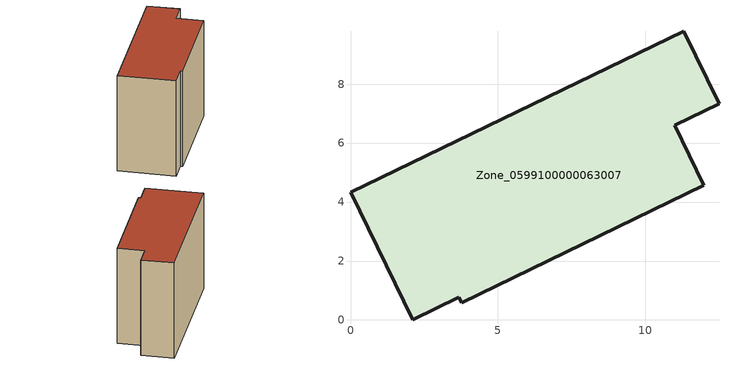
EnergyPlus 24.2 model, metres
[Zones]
Zone_0599100000063007
 floor ground (C_G): 11.3,9.8 12.5,7.33 11,6.6 11.98,4.57 3.77,0.59 3.68,0.77 2.11,0 0,4.33 z0
 wall outside (C_F): 12.5,7.33 11.3,9.8 0,4.33 2.11,0 3.68,0.77 3.77,0.59 11.98,4.57 11,6.6 12.5,7.33 z0:8.55
 roof outside (C_R): 11.3,9.8 0,4.33 2.11,0 3.68,0.77 3.77,0.59 11.98,4.57 11,6.6 12.5,7.33 z8.55
[BUILDING]
Pand.0599100000063007: North Axis=0; Terrain=City; Loads Convergence Tolerance Value=0.04; Temperature Convergence Tolerance Value=0.4; Solar Distribution=FullExterior; Maximum Number of Warmup Days=25; Minimum Number of Warmup Days=1
[Site:Location]
Rotterdam.The.Hague.AP_ZH_NLD Design_Conditions: Latitude=51.96; Longitude=4.45; Time Zone=1; Elevation=-4.5
[SITE:GROUNDTEMPERATURE:BUILDINGSURFACE]
18, 18, 18, 18, 18, 18, 18, 18, 18, 18, 18, 18
[MATERIAL] Thermal Absorptance=0.9; Solar Absorptance=0.7; Visible Absorptance=0.7
Name | Roughness | Thickness | Conductivity | Density | Specific Heat
G.TI.1946-1964 | MediumSmooth | 0.15 | 1 | 540 | 1210
F.TI.1946-1964 | Rough | 0.3 | 0.857143 | 1920 | 840
R.TI.1946-1964 | MediumRough | 0.2 | 0.277778 | 1500 | 1000
[CONSTRUCTION]
C_G: G.TI.1946-1964
C_F: F.TI.1946-1964
C_R: R.TI.1946-1964
[ZONE]
Zone_0599100000063007: Type=1; Multiplier=1; Ceiling Height=Autocalculate; Volume=Autocalculate; Floor Area=autocalculate; Part of Total Floor Area=Yes
[ZONEINFILTRATION:DESIGNFLOWRATE]
Infil_Zone_0599100000063007: Zone or ZoneList or Space or SpaceList=Zone_0599100000063007; Schedule=AlwaysOn; Design Flow Rate Calculation Method=Flow/Area; Flow Rate per Floor Area=0.003; Constant Term Coefficient=1; Temperature Term Coefficient=0; Velocity Term Coefficient=0; Velocity Squared Term Coefficient=0
[HVACTEMPLATE:ZONE:IDEALLOADSAIRSYSTEM]
Zone_0599100000063007: Maximum Heating Supply Air Temperature=50; Minimum Cooling Supply Air Temperature=13; Maximum Heating Supply Air Humidity Ratio=0.0156; Minimum Cooling Supply Air Humidity Ratio=0.0077; Heating Limit=NoLimit; Cooling Limit=NoLimit; Dehumidification Control Type=ConstantSensibleHeatRatio; Cooling Sensible Heat Ratio=0.7; Dehumidification Setpoint=60; Humidification Control Type=None; Humidification Setpoint=30; Outdoor Air Method=None; Outdoor Air Flow Rate per Person=0.00944; Outdoor Air Flow Rate per Zone Floor Area=0; Outdoor Air Flow Rate per Zone=0; Demand Controlled Ventilation Type=None; Outdoor Air Economizer Type=NoEconomizer; Heat Recovery Type=None; Sensible Heat Recovery Effectiveness=0.7; Latent Heat Recovery Effectiveness=0.65
[ZONECONTROL:THERMOSTAT]
ThermostatControl_Zone_0599100000063007: Zone or ZoneList=Zone_0599100000063007; Control Type Schedule=DualSetpointControlType; Control 1=Thermostat_Zone_0599100000063007; Temperature Difference Between Cutout And Setpoint=0
[THERMOSTATSETPOINT:DUALSETPOINT]
Thermostat_Zone_0599100000063007: Heating Setpoint Temperature Schedule=HeatingSetpoint_Zone_0599100000063007; Cooling Setpoint Temperature Schedule=CoolingSetpoint_Zone_0599100000063007
[SCHEDULE:COMPACT]
HeatingSetpoint_Zone_0599100000063007: Through: 12/31, For: AllDays, Until: 24:00, 21
CoolingSetpoint_Zone_0599100000063007: Through: 12/31, For: AllDays, Until: 24:00, 24
DualSetpointControlType: Through: 12/31, For: AllDays, Until: 24:00, 4
AlwaysOn: Through: 12/31, For: AllDays, Until: 24:00, 1
